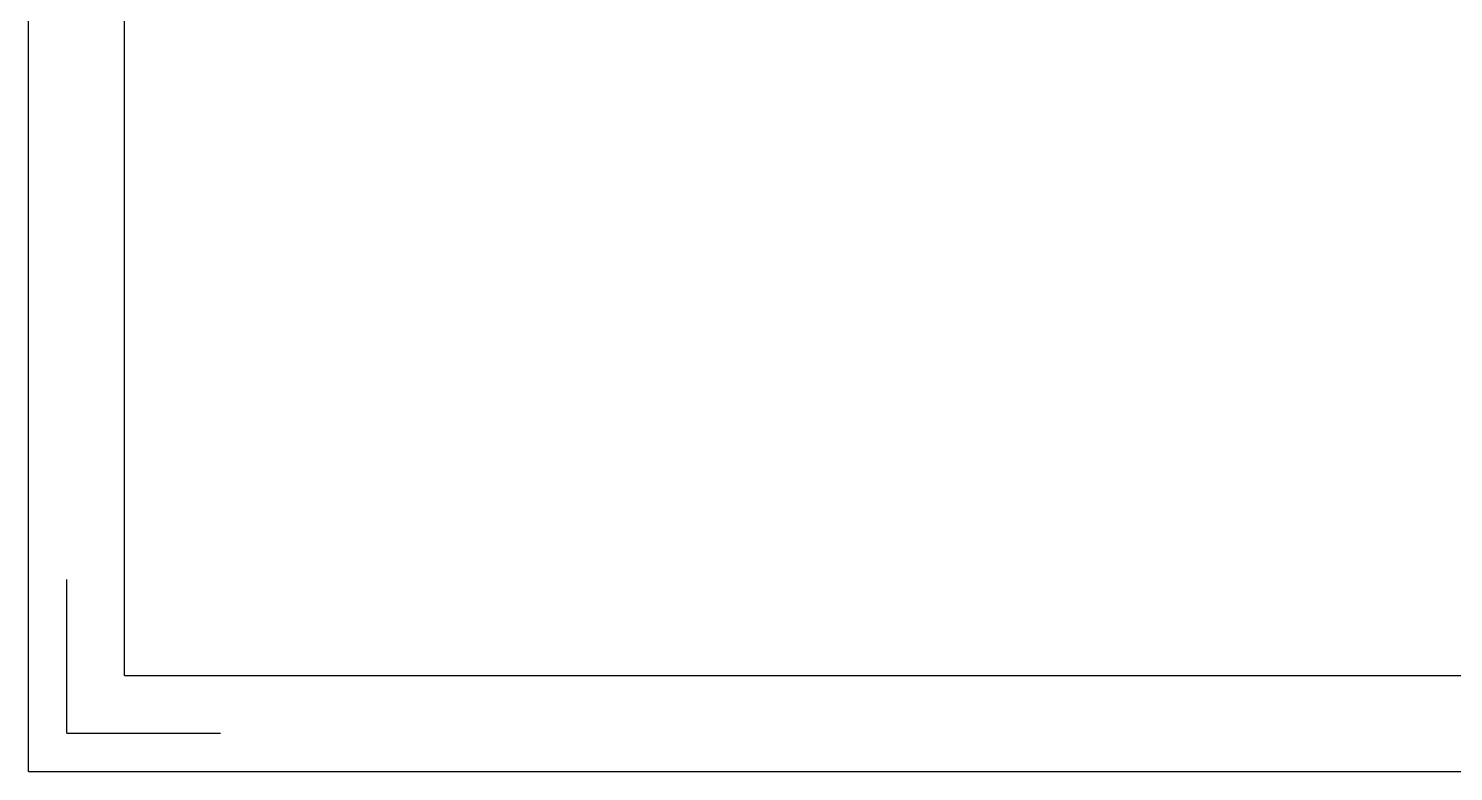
# Model space of a CAD drawing. Header units: millimetres. Extents: x 2 to 901, y 2 to 348.
# Drawn here: x 422.9 to 662.1, y 10.2 to 135 of the extents above; entities that cross this region are included whole.
import ezdxf

# ---------------------------------------------------------------- set-up
doc = ezdxf.new("R2010")
doc.units = ezdxf.units.MM

msp = doc.modelspace()

# ---------------------------------------------------------------- linework, layer by layer
at = {"color": 7, "linetype": 'Continuous'}
for p, q in [((422.945, 10.25), (422.945, 348.481)), ((439.052, 26.356), (439.052, 332.375)), ((429.388, 16.692), (429.388, 42.462)), ((439.052, 26.356), (885.195, 26.356)), ((429.388, 16.692), (455.158, 16.692)), ((422.945, 10.25), (901.301, 10.25))]:
    msp.add_line(p, q, dxfattribs=at)
at = {"color": 2, "linetype": 'Continuous'}
for p, q in [((595.282, 26.356), (633.937, 26.356)), ((633.937, 26.356), (659.707, 26.356)), ((659.707, 26.356), (698.362, 26.356))]:
    msp.add_line(p, q, dxfattribs=at)

doc.saveas('drawing.dxf')
